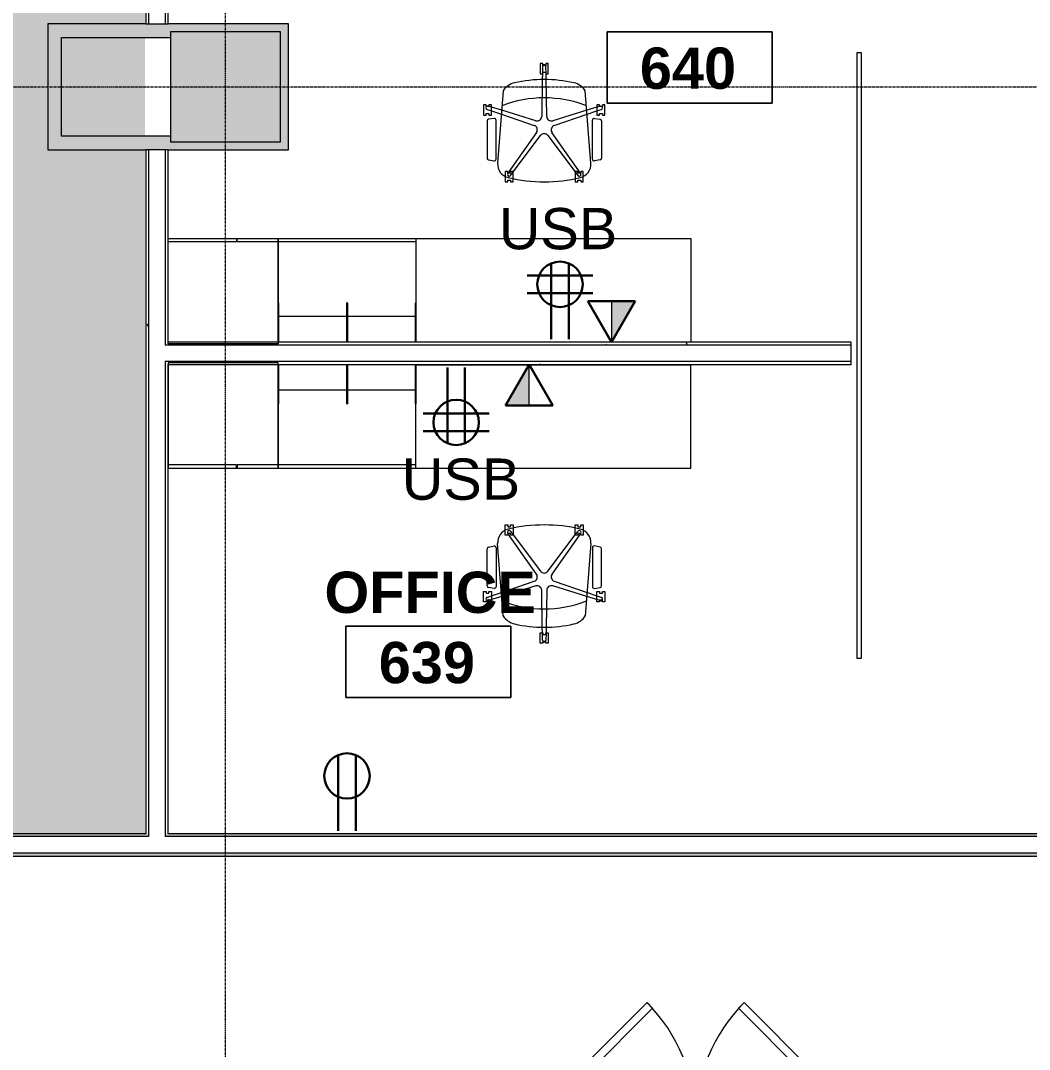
# Model space of a CAD drawing. Header units: inches. Extents: x 2468 to 4886, y -16 to 1381.
# Drawn here: x 3687.3 to 3907.3, y 850.2 to 1074.6 of the extents above; entities that cross this region are included whole.
import ezdxf

# ---------------------------------------------------------------- set-up
doc = ezdxf.new("R2010")
doc.units = ezdxf.units.IN
doc.header["$MEASUREMENT"] = 0
doc.linetypes.add('Grid Line 1_2_', pattern=[0.875, 0.5, -0.125, 0.125, -0.125])
for name, color, linetype, lineweight in [('A-ANNO-NOTE', 131, 'Continuous', 30), ('A-AREA-IDEN', 2, 'Continuous', 9), ('A-DETL-GENF', 92, 'Continuous', 9), ('A-DOOR', 31, 'Continuous', 13), ('A-DOOR-FRAM', 31, 'Continuous', 20), ('A-GLAZ-CURT', 52, 'Continuous', 9), ('A-WALL', 113, 'Continuous', 13), ('A-WALL-PATT', 111, 'Continuous', 13), ('I-FURN', 30, 'Continuous', 9), ('I-FURN-PNLS', 30, 'Continuous', 9), ('I-WALL', 2, 'Continuous', 13), ('S-COLS', 52, 'Continuous', 13), ('S-GRID', 1, 'Continuous', 9)]:
    doc.layers.add(name, color=color, linetype=linetype, lineweight=lineweight)
doc.styles.add('Swis721 Lt BT', font='swissl.ttf', dxfattribs={"height": 9})
doc.styles.add('Swis721 Lt BT_B', font='', dxfattribs={"height": 9})
doc.styles.get('Swis721 Lt BT_B').set_extended_font_data('Swis721 Lt BT', bold=True)
pattern_1 = [(0, (0, 0), (30.72, 7.68), [1.267, -21.773, 1.267, -21.773, -122.88]), (0, (0, 0), (30.72, 7.68), [-46.08, 1.267, -44.813, 1.267, -21.773, -53.76]), (0, (0, 0), (30.72, 7.68), [-115.2, 1.267, -14.093, 1.267, -37.133]), (120, (11.52, 3.84), (-22.011075, 22.7643), [1.267, -21.773, 1.267, -21.773, -122.88]), (120, (11.52, 3.84), (-22.011075, 22.7643), [-46.08, 1.267, -44.813, 1.267, -21.773, -53.76]), (120, (11.52, 3.84), (-22.011075, 22.7643), [-115.2, 1.267, -14.093, 1.267, -37.133]), (240, (15.36, 19.2), (-8.708925, -30.4443), [1.267, -21.773, 1.267, -21.773, -122.88]), (240, (15.36, 19.2), (-8.708925, -30.4443), [-46.08, 1.267, -44.813, 1.267, -21.773, -53.76]), (240, (15.36, 19.2), (-8.708925, -30.4443), [-115.2, 1.267, -14.093, 1.267, -37.133])]

# ---------------------------------------------------------------- blocks, each defined once
blk = doc.blocks.new('F - EXECUTIVE DESK 4 - F - EXECUTIVE DESK 4-V61-6TH FLOOR POWER _ SIGNAL')
at = {"layer": 'I-FURN'}
for p, q in [((-58, 85.61), (-58, 77.06)), ((-58, 77.06), (-58, 85.61)), ((-57.94, 77.06), (-57.94, 85.61)), ((-57.94, 85.61), (-57.94, 77.06)), ((-43.06, 85.61), (-43.06, 77.06)), ((-43.06, 77.06), (-43.06, 85.61)), ((-43, 85.61), (-43, 77.06)), ((-43, 77.06), (-43, 85.61)), ((-43, 77.06), (-43, 85.61)), ((-43, 85.61), (-43, 77.06)), ((-42.94, 77.06), (-42.94, 85.61)), ((-42.94, 85.61), (-42.94, 77.06)), ((-28.06, 85.61), (-28.06, 77.06)), ((-28.06, 77.06), (-28.06, 85.61)), ((-28, 77.06), (-28, 85.61)), ((-28, 85.61), (-28, 77.06)), ((-58, 77.06), (-57.94, 77.06)), ((-57.94, 77.06), (-58, 77.06)), ((-43.06, 77.06), (-43, 77.06)), ((-43, 77.06), (-43.06, 77.06)), ((-43, 77.06), (-42.94, 77.06)), ((-42.94, 77.06), (-43, 77.06)), ((-28.06, 77.06), (-28, 77.06)), ((-28, 77.06), (-28.06, 77.06)), ((-8.52, 50.63), (-7.95, 50.63)), ((-8.52, 49.48), (-8.52, 50.63)), ((-8.52, 48.38), (-8.52, 49.48)), ((-7.95, 50.63), (-7.95, 50.25)), ((-7.95, 50.25), (-7.33, 50.25)), ((-7.33, 50.63), (-6.77, 50.63)), ((-7.33, 50.25), (-7.33, 50.63)), ((-6.77, 50.63), (-6.77, 49.91)), ((-6.77, 49.91), (-6.77, 48.38)), ((6.77, 50.63), (7.33, 50.63)), ((6.77, 49.91), (6.77, 50.63)), ((6.77, 48.38), (6.77, 49.91)), ((7.33, 50.63), (7.33, 50.25)), ((7.33, 50.25), (7.95, 50.25)), ((7.95, 50.63), (8.52, 50.63)), ((7.95, 50.25), (7.95, 50.63)), ((8.52, 50.63), (8.52, 49.48)), ((8.52, 49.48), (8.52, 48.38)), ((-7.95, 48.38), (-8.52, 48.38)), ((-7.95, 48.75), (-7.95, 48.38)), ((-7.33, 48.75), (-7.95, 48.75)), ((-1.69, 39.89), (-7.92, 48.75)), ((-7.33, 49.23), (-6.77, 48.48)), ((-7.33, 48.38), (-7.33, 48.75)), ((-6.77, 48.38), (-7.33, 48.38)), ((-6.77, 48.48), (-0.8, 40.54)), ((0.8, 40.54), (6.77, 48.48)), ((7.92, 48.75), (1.69, 39.89)), ((6.77, 48.48), (7.33, 49.23)), ((7.33, 48.38), (6.77, 48.38)), ((7.33, 48.75), (7.33, 48.38)), ((7.95, 48.75), (7.33, 48.75)), ((7.95, 48.38), (7.95, 48.75)), ((8.52, 48.38), (7.95, 48.38)), ((-12.48, 37.34), (-12.48, 45.45)), ((-12.17, 45.82), (-10.94, 46.04)), ((-10.5, 45.67), (-10.5, 37.17)), ((-8.94, 30.77), (-10.16, 46.57)), ((10.16, 46.57), (8.94, 30.77)), ((10.5, 45.67), (10.5, 37.17)), ((12.17, 45.82), (10.94, 46.04)), ((12.48, 37.34), (12.48, 45.45)), ((-9.34, 35.92), (-2.18, 38.37)), ((2.18, 38.37), (9.34, 35.92)), ((-13.24, 36.1), (-12.68, 36.1)), ((-13.24, 33.85), (-13.24, 36.1)), ((-12.68, 36.1), (-12.68, 35.72)), ((-10.93, 36.8), (-12.16, 36.97)), ((-12.05, 36.1), (-11.49, 36.1)), ((-12.05, 35.72), (-12.05, 36.1)), ((-11.49, 36.1), (-11.49, 33.84)), ((-11.49, 35.18), (-9.34, 35.92)), ((-1.84, 37.32), (-9.27, 35.04)), ((-0.42, 28.36), (-0.55, 36.38)), ((0.55, 36.38), (0.42, 28.36)), ((9.27, 35.04), (1.84, 37.32)), ((9.34, 35.92), (11.49, 35.18)), ((10.93, 36.8), (12.16, 36.97)), ((11.49, 36.1), (12.05, 36.1)), ((11.49, 33.85), (11.49, 36.1)), ((12.05, 36.1), (12.05, 35.72)), ((12.68, 36.1), (13.24, 36.1)), ((12.68, 35.72), (12.68, 36.1)), ((13.24, 36.1), (13.24, 33.84)), ((-12.68, 33.85), (-13.24, 33.85)), ((-12.68, 35.72), (-12.05, 35.72)), ((-12.68, 34.22), (-12.68, 33.85)), ((-12.05, 34.22), (-12.68, 34.22)), ((-12.48, 34.84), (-11.49, 35.18)), ((-12.05, 34.18), (-12.25, 34.12)), ((-12.05, 33.84), (-12.05, 34.22)), ((-11.49, 33.84), (-12.05, 33.84)), ((-11.49, 34.36), (-12.01, 34.2)), ((-9.27, 35.04), (-11.49, 34.36)), ((11.49, 34.36), (9.27, 35.04)), ((11.49, 35.18), (12.48, 34.84)), ((12.01, 34.2), (11.49, 34.36)), ((12.05, 33.85), (11.49, 33.85)), ((12.05, 35.72), (12.68, 35.72)), ((12.05, 34.22), (12.05, 33.85)), ((12.68, 34.22), (12.05, 34.22)), ((12.25, 34.12), (12.05, 34.18)), ((12.68, 33.84), (12.68, 34.22)), ((13.24, 33.84), (12.68, 33.84)), ((-0.87, 27.11), (-0.31, 27.11)), ((-0.87, 24.87), (-0.87, 27.11)), ((-0.4, 27.11), (-0.42, 28.36)), ((-0.38, 25.5), (-0.4, 27.11)), ((-0.31, 27.11), (-0.31, 26.74)), ((0.31, 27.11), (0.88, 27.11)), ((0.31, 26.74), (0.31, 27.11)), ((0.4, 27.11), (0.38, 25.5)), ((0.42, 28.36), (0.4, 27.11)), ((0.88, 27.11), (0.88, 24.86)), ((-0.31, 24.87), (-0.87, 24.87)), ((-0.31, 26.74), (0.31, 26.74)), ((-0.31, 25.24), (-0.31, 24.87)), ((0.31, 25.24), (-0.31, 25.24)), ((0.31, 24.86), (0.31, 25.24)), ((0.88, 24.86), (0.31, 24.86))]:
    blk.add_line(p, q, dxfattribs=at)
for centre, radius, start, end in [((-7.17, 46.8), 3, 103.1926, 184.4149), ((0, 16.2), 34.43, 76.8074, 103.1926), ((-7.64, 49.02), 0.377, 111, 126), ((-7.64, 49.02), 0.377, 96, 111), ((-7.64, 49.02), 0.377, 82.7528, 96), ((-7.64, 49.02), 0.377, 66, 81), ((-7.64, 49.02), 0.377, 36, 66), ((7.64, 49.02), 0.377, 84, 144), ((7.64, 49.02), 0.377, 39, 82.7592), ((7.17, 46.8), 3, 355.5851, 76.8074), ((-7.64, 49.02), 0.377, 156, 213.6746), ((-7.64, 49.02), 0.377, 146.6285, 156), ((-7.64, 49.02), 0.377, 126, 141), ((7.64, 49.02), 0.377, 326.3254, 33.3715), ((-12.1, 45.45), 0.375, 100, 180), ((-10.87, 45.67), 0.375, 0, 100), ((10.87, 45.67), 0.375, 80, 180), ((12.1, 45.45), 0.375, 0, 80), ((0, 41.14), 1, 216.9088, 270), ((0, 41.14), 1, 270, 323.0912), ((-2.51, 39.31), 1, 288.9088, 315.4544), ((-2.51, 39.31), 1, 317.9659, 342), ((-2.51, 39.31), 1, 342, 35.0912), ((2.51, 39.31), 1, 144.9088, 198), ((2.51, 39.31), 1, 198, 222.0341), ((2.51, 39.31), 1, 224.5456, 251.0912), ((-12.1, 37.34), 0.375, 180, 262), ((-10.87, 37.17), 0.375, 262, 0), ((-1.55, 36.37), 1, 54, 107.0912), ((-1.55, 36.37), 1, 0.9088, 54), ((1.55, 36.37), 1, 126, 179.0912), ((1.55, 36.37), 1, 72.9088, 126), ((10.87, 37.17), 0.375, 180, 278), ((12.1, 37.34), 0.375, 278, 0), ((-12.36, 34.48), 0.377, 153, 213), ((-12.36, 34.48), 0.377, 108, 146.6414), ((-12.36, 34.48), 0.377, 213.9151, 224.5315), ((-12.36, 34.48), 0.377, 228, 288), ((0, 57.72), 25.39, 248.7648, 291.2352), ((12.36, 34.48), 0.377, 252, 312), ((12.36, 34.48), 0.377, 33.3586, 72), ((12.36, 34.48), 0.377, 327, 27), ((-5.62, 32.91), 3.95, 212.6919, 257.3081), ((5.62, 32.91), 3.95, 282.6919, 327.3081), ((0, 57.86), 29.53, 257.3081, 282.6919), ((0, 25.5), 0.377, 180, 210), ((0, 25.5), 0.377, 213.5582, 224.2857), ((0, 25.5), 0.377, 225, 315), ((0, 25.5), 0.377, 330, 0)]:
    blk.add_arc(centre, radius, start, end, dxfattribs=at)
at = {"layer": 'I-FURN-PNLS'}
for p, q in [((-58, 86), (-82, 86)), ((-82, 86), (-82, 63)), ((-58, 63), (-58, 86)), ((-58, 85.61), (-58, 77.06)), ((-58, 85.61), (-58, 77.06)), ((-57.94, 77.06), (-57.94, 85.61)), ((-43.06, 85.61), (-43.06, 77.06)), ((-43, 85.61), (-43, 77.06)), ((-43, 77.06), (-43, 85.61)), ((-42.94, 77.06), (-42.94, 85.61)), ((-28.06, 85.61), (-28.06, 77.06)), ((-28, 77.06), (-28, 85.61)), ((-28, 85.61), (-28, 85.53)), ((-28, 85.53), (32, 85.53)), ((32, 85.53), (32, 85.61)), ((32, 85.53), (32, 85.61)), ((32, 63), (32, 85.53)), ((-58, 80), (-58, 77.06)), ((-43.06, 80), (-57.94, 80)), ((-28.06, 80), (-42.94, 80)), ((-28, 77.06), (-28, 80)), ((-58, 77.06), (-57.94, 77.06)), ((-58, 77.06), (-58, 63.75)), ((-58, 77.06), (-58, 63)), ((-43.06, 77.06), (-43, 77.06)), ((-43, 77.06), (-42.94, 77.06)), ((-28.06, 77.06), (-28, 77.06)), ((-28, 63.75), (-28, 77.06)), ((-67.12, 63.75), (-82, 63.75)), ((-82, 63.75), (-82, 63)), ((-67.12, 63.75), (-82, 63.75)), ((-82, 63.75), (-82, 63)), ((-67.12, 63.75), (-82, 63.75)), ((-82, 63.75), (-82, 63)), ((-82, 63), (-58, 63)), ((-82, 63), (-67.12, 63)), ((-82, 63), (-67.12, 63)), ((-82, 63), (-67.12, 63)), ((-67.12, 63), (-67.12, 63.75)), ((-67.12, 63), (-67.12, 63.75)), ((-67.12, 63), (-67.12, 63.75)), ((-58, 63.75), (-67, 63.75)), ((-67, 63.75), (-67, 63)), ((-67, 63), (-58, 63)), ((-58, 63), (-58, 63.75)), ((-58, 63.75), (-58, 63)), ((-28, 63.75), (-58, 63.75)), ((-58, 63.75), (-58, 63)), ((-28, 63.75), (-58, 63.75)), ((-58, 63.75), (-58, 63)), ((-58, 63), (-28, 63)), ((-58, 63), (-28, 63)), ((-58, 63), (-28, 63)), ((-58, 63), (32, 63)), ((-28, 63), (-28, 63.75)), ((-28, 63), (-28, 63.75)), ((-28, 63), (-28, 63.75))]:
    blk.add_line(p, q, dxfattribs=at)
blk = doc.blocks.new('F - EXECUTIVE DESK 4 - F - EXECUTIVE DESK 4-V62-6TH FLOOR POWER _ SIGNAL')
at = {"layer": 'I-FURN'}
for p, q in [((-0.87, -24.87), (-0.87, -27.11)), ((-0.31, -24.87), (-0.87, -24.87)), ((-0.38, -25.5), (-0.4, -27.11)), ((-0.31, -25.24), (-0.31, -24.87)), ((0.31, -25.24), (-0.31, -25.24)), ((-0.31, -27.11), (-0.31, -26.74)), ((-0.31, -26.74), (0.31, -26.74)), ((0.88, -24.86), (0.31, -24.86)), ((0.31, -24.86), (0.31, -25.24)), ((0.31, -26.74), (0.31, -27.11)), ((0.4, -27.11), (0.38, -25.5)), ((0.88, -27.11), (0.88, -24.86)), ((-0.87, -27.11), (-0.31, -27.11)), ((-0.42, -28.36), (-0.55, -36.38)), ((-0.4, -27.11), (-0.42, -28.36)), ((0.31, -27.11), (0.88, -27.11)), ((0.42, -28.36), (0.4, -27.11)), ((0.55, -36.38), (0.42, -28.36)), ((-8.94, -30.77), (-10.16, -46.57)), ((10.16, -46.57), (8.94, -30.77)), ((-13.24, -33.85), (-13.24, -36.1)), ((-12.68, -33.85), (-13.24, -33.85)), ((-12.68, -34.22), (-12.68, -33.85)), ((-12.05, -34.22), (-12.68, -34.22)), ((-12.68, -36.1), (-12.68, -35.72)), ((-12.68, -35.72), (-12.05, -35.72)), ((-12.48, -34.84), (-11.49, -35.18)), ((-12.05, -34.18), (-12.25, -34.12)), ((-11.49, -33.84), (-12.05, -33.84)), ((-12.05, -33.84), (-12.05, -34.22)), ((-12.05, -35.72), (-12.05, -36.1)), ((-11.49, -34.36), (-12.01, -34.2)), ((-11.49, -36.1), (-11.49, -33.84)), ((-9.27, -35.04), (-11.49, -34.36)), ((-11.49, -35.18), (-9.34, -35.92)), ((-1.84, -37.32), (-9.27, -35.04)), ((9.27, -35.04), (1.84, -37.32)), ((11.49, -34.36), (9.27, -35.04)), ((9.34, -35.92), (11.49, -35.18)), ((11.49, -33.85), (11.49, -36.1)), ((12.05, -33.85), (11.49, -33.85)), ((12.01, -34.2), (11.49, -34.36)), ((11.49, -35.18), (12.48, -34.84)), ((12.05, -34.22), (12.05, -33.85)), ((12.25, -34.12), (12.05, -34.18)), ((12.68, -34.22), (12.05, -34.22)), ((12.05, -36.1), (12.05, -35.72)), ((12.05, -35.72), (12.68, -35.72)), ((13.24, -33.84), (12.68, -33.84)), ((12.68, -33.84), (12.68, -34.22)), ((12.68, -35.72), (12.68, -36.1)), ((13.24, -36.1), (13.24, -33.84)), ((-13.24, -36.1), (-12.68, -36.1)), ((-12.48, -37.34), (-12.48, -45.45)), ((-10.93, -36.8), (-12.16, -36.97)), ((-12.05, -36.1), (-11.49, -36.1)), ((-10.5, -45.67), (-10.5, -37.17)), ((-9.34, -35.92), (-2.18, -38.37)), ((2.18, -38.37), (9.34, -35.92)), ((10.5, -45.67), (10.5, -37.17)), ((10.93, -36.8), (12.16, -36.97)), ((11.49, -36.1), (12.05, -36.1)), ((12.48, -37.34), (12.48, -45.45)), ((12.68, -36.1), (13.24, -36.1)), ((-1.69, -39.89), (-7.92, -48.75)), ((7.92, -48.75), (1.69, -39.89)), ((-6.77, -48.48), (-0.8, -40.54)), ((0.8, -40.54), (6.77, -48.48)), ((-12.17, -45.82), (-10.94, -46.04)), ((12.17, -45.82), (10.94, -46.04)), ((-8.52, -48.38), (-8.52, -49.48)), ((-7.95, -48.38), (-8.52, -48.38)), ((-7.95, -48.75), (-7.95, -48.38)), ((-7.33, -48.75), (-7.95, -48.75)), ((-6.77, -48.38), (-7.33, -48.38)), ((-7.33, -48.38), (-7.33, -48.75)), ((-7.33, -49.23), (-6.77, -48.48)), ((-6.77, -49.91), (-6.77, -48.38)), ((6.77, -48.38), (6.77, -49.91)), ((7.33, -48.38), (6.77, -48.38)), ((6.77, -48.48), (7.33, -49.23)), ((7.33, -48.75), (7.33, -48.38)), ((7.95, -48.75), (7.33, -48.75)), ((8.52, -48.38), (7.95, -48.38)), ((7.95, -48.38), (7.95, -48.75)), ((8.52, -49.48), (8.52, -48.38)), ((-8.52, -49.48), (-8.52, -50.63)), ((-8.52, -50.63), (-7.95, -50.63)), ((-7.95, -50.63), (-7.95, -50.25)), ((-7.95, -50.25), (-7.33, -50.25)), ((-7.33, -50.25), (-7.33, -50.63)), ((-7.33, -50.63), (-6.77, -50.63)), ((-6.77, -50.63), (-6.77, -49.91)), ((6.77, -49.91), (6.77, -50.63)), ((6.77, -50.63), (7.33, -50.63)), ((7.33, -50.63), (7.33, -50.25)), ((7.33, -50.25), (7.95, -50.25)), ((7.95, -50.25), (7.95, -50.63)), ((7.95, -50.63), (8.52, -50.63)), ((8.52, -50.63), (8.52, -49.48)), ((-58, -77.06), (-58, -85.61)), ((-57.94, -77.06), (-58, -77.06)), ((-58, -77.06), (-57.94, -77.06)), ((-58, -85.61), (-58, -77.06)), ((-57.94, -85.61), (-57.94, -77.06)), ((-57.94, -77.06), (-57.94, -85.61)), ((-43, -77.06), (-43.06, -77.06)), ((-43.06, -77.06), (-43.06, -85.61)), ((-43.06, -85.61), (-43.06, -77.06)), ((-43.06, -77.06), (-43, -77.06)), ((-43, -77.06), (-43, -85.61)), ((-42.94, -77.06), (-43, -77.06)), ((-43, -77.06), (-42.94, -77.06)), ((-43, -85.61), (-43, -77.06)), ((-43, -85.61), (-43, -77.06)), ((-43, -77.06), (-43, -85.61)), ((-42.94, -85.61), (-42.94, -77.06)), ((-42.94, -77.06), (-42.94, -85.61)), ((-28, -77.06), (-28.06, -77.06)), ((-28.06, -77.06), (-28.06, -85.61)), ((-28.06, -85.61), (-28.06, -77.06)), ((-28.06, -77.06), (-28, -77.06)), ((-28, -85.61), (-28, -77.06)), ((-28, -77.06), (-28, -85.61))]:
    blk.add_line(p, q, dxfattribs=at)
for centre, radius, start, end in [((0, -25.5), 0.377, 150, 180), ((0, -25.5), 0.377, 135.7143, 146.4418), ((0, -25.5), 0.377, 45, 135), ((0, -25.5), 0.377, 360, 30), ((-5.62, -32.91), 3.95, 102.6919, 147.3081), ((0, -57.86), 29.53, 77.3081, 102.6919), ((5.62, -32.91), 3.95, 32.6919, 77.3081), ((0, -57.72), 25.39, 68.7648, 111.2352), ((-12.36, -34.48), 0.377, 147, 207), ((-12.36, -34.48), 0.377, 135.4685, 146.0849), ((-12.36, -34.48), 0.377, 213.3586, 252), ((-12.36, -34.48), 0.377, 72, 132), ((12.36, -34.48), 0.377, 48, 108), ((12.36, -34.48), 0.377, 288, 326.6414), ((12.36, -34.48), 0.377, 333, 33), ((-12.1, -37.34), 0.375, 98, 180), ((-10.87, -37.17), 0.375, 0, 98), ((-1.55, -36.37), 1, 252.9088, 306), ((-1.55, -36.37), 1, 306, 359.0912), ((1.55, -36.37), 1, 180.9088, 234), ((1.55, -36.37), 1, 234, 287.0912), ((10.87, -37.17), 0.375, 82, 180), ((12.1, -37.34), 0.375, 0, 82), ((-2.51, -39.31), 1, 44.5456, 71.0912), ((-2.51, -39.31), 1, 18, 42.0341), ((-2.51, -39.31), 1, 324.9088, 18), ((0, -41.14), 1, 90, 143.0912), ((0, -41.14), 1, 36.9088, 90), ((2.51, -39.31), 1, 162, 215.0912), ((2.51, -39.31), 1, 137.9659, 162), ((2.51, -39.31), 1, 108.9088, 135.4544), ((-12.1, -45.45), 0.375, 180, 260), ((-10.87, -45.67), 0.375, 260, 0), ((-7.17, -46.8), 3, 175.5851, 256.8074), ((7.17, -46.8), 3, 283.1926, 4.4149), ((10.87, -45.67), 0.375, 180, 280), ((12.1, -45.45), 0.375, 280, 0), ((-7.64, -49.02), 0.377, 146.3254, 213.3715), ((-7.64, -49.02), 0.377, 219, 234), ((-7.64, -49.02), 0.377, 234, 249), ((-7.64, -49.02), 0.377, 279, 324), ((7.64, -49.02), 0.377, 216, 231), ((7.64, -49.02), 0.377, 231, 246), ((7.64, -49.02), 0.377, 277.2408, 321), ((7.64, -49.02), 0.377, 21, 33.6746), ((7.64, -49.02), 0.377, 326.6285, 21), ((0, -16.2), 34.43, 256.8074, 283.1926), ((-7.64, -49.02), 0.377, 249, 264), ((-7.64, -49.02), 0.377, 264, 277.2472), ((7.64, -49.02), 0.377, 246, 261), ((7.64, -49.02), 0.377, 261, 276)]:
    blk.add_arc(centre, radius, start, end, dxfattribs=at)
at = {"layer": 'I-FURN-PNLS'}
for p, q in [((-82, -63), (-58, -63)), ((-82, -86), (-82, -63)), ((-82, -63), (-67.12, -63)), ((-82, -63.75), (-82, -63)), ((-82, -63), (-67.12, -63)), ((-82, -63.75), (-82, -63)), ((-82, -63), (-67.12, -63)), ((-82, -63.75), (-82, -63)), ((-67.12, -63.75), (-82, -63.75)), ((-67.12, -63.75), (-82, -63.75)), ((-67.12, -63.75), (-82, -63.75)), ((-67.12, -63), (-67.12, -63.75)), ((-67.12, -63), (-67.12, -63.75)), ((-67.12, -63), (-67.12, -63.75)), ((-67, -63), (-58, -63)), ((-67, -63.75), (-67, -63)), ((-58, -63.75), (-67, -63.75)), ((-58, -63), (-58, -86)), ((-58, -63), (-58, -63.75)), ((-58, -63), (-28, -63)), ((-58, -63.75), (-58, -63)), ((-58, -63), (-28, -63)), ((-58, -63.75), (-58, -63)), ((-58, -63), (-28, -63)), ((-58, -63.75), (-58, -63)), ((-58, -63), (32, -63)), ((-58, -77.06), (-58, -63)), ((-58, -77.06), (-58, -63.75)), ((-28, -63.75), (-58, -63.75)), ((-28, -63.75), (-58, -63.75)), ((-28, -63), (-28, -63.75)), ((-28, -63), (-28, -63.75)), ((-28, -63), (-28, -63.75)), ((-28, -63.75), (-28, -77.06)), ((32, -63), (32, -85.53)), ((-58, -77.06), (-57.94, -77.06)), ((-58, -85.61), (-58, -77.06)), ((-58, -80), (-58, -77.06)), ((-58, -85.61), (-58, -77.06)), ((-57.94, -77.06), (-57.94, -85.61)), ((-43.06, -77.06), (-43, -77.06)), ((-43.06, -85.61), (-43.06, -77.06)), ((-43, -77.06), (-42.94, -77.06)), ((-43, -85.61), (-43, -77.06)), ((-43, -77.06), (-43, -85.61)), ((-42.94, -77.06), (-42.94, -85.61)), ((-28.06, -77.06), (-28, -77.06)), ((-28.06, -85.61), (-28.06, -77.06)), ((-28, -77.06), (-28, -85.61)), ((-28, -77.06), (-28, -80)), ((-43.06, -80), (-57.94, -80)), ((-28.06, -80), (-42.94, -80)), ((-58, -86), (-82, -86)), ((-28, -85.53), (32, -85.53)), ((-28, -85.61), (-28, -85.53)), ((32, -85.53), (32, -85.61)), ((32, -85.53), (32, -85.61))]:
    blk.add_line(p, q, dxfattribs=at)
blk = doc.blocks.new('System Panel - Glazed-5942873-6TH FLOOR POWER _ SIGNAL')
at = {"layer": 'A-GLAZ-CURT', "lineweight": 13}
for p, q in [((66, 0.5), (-66, 0.5)), ((-66, 0.5), (-66, -0.5)), ((66, -0.5), (66, 0.5)), ((-66, -0.5), (66, -0.5))]:
    blk.add_line(p, q, dxfattribs=at)
blk = doc.blocks.new('Double Flush - Int-F-WDMF-72_ x 84_-6345644-6TH FLOOR POWER _ SIGNAL')
at = {"layer": 'A-DOOR', "color": 8, "lineweight": 20}
for p, q in [((-35.91, 2.25), (-10.58, 27.57)), ((-10.58, 27.57), (-9.35, 26.34)), ((10.58, 27.57), (9.35, 26.34)), ((35.91, 2.25), (10.58, 27.57)), ((-9.35, 26.34), (-34.67, 1.01)), ((9.35, 26.34), (34.67, 1.01)), ((-34.67, 1.01), (-35.91, 2.25)), ((34.67, 1.01), (35.91, 2.25))]:
    blk.add_line(p, q, dxfattribs=at)
at = {"layer": 'A-DOOR', "lineweight": 9}
for centre, start, end in [((-35.91, 2.25), 359.5, 45), ((35.91, 2.25), 135, 180.5)]:
    blk.add_arc(centre, 35.81, start, end, dxfattribs=at)
at = {"layer": 'A-DOOR-FRAM', "color": 8}
for p, q in [((-38, 2.25), (-36, 2.25)), ((-38, 2.25), (-38, 1.75)), ((-36, -2.25), (-36, 2.25)), ((36, -2.25), (36, 2.25)), ((36, 2.25), (38, 2.25)), ((38, 2.25), (38, 1.75)), ((-38, 1.75), (-37.5, 1.75)), ((-37.5, -1.75), (-37.5, 1.75)), ((37.5, 1.75), (38, 1.75)), ((37.5, -1.75), (37.5, 1.75)), ((-38, -1.75), (-37.5, -1.75)), ((-38, -2.25), (-38, -1.75)), ((37.5, -1.75), (38, -1.75)), ((38, -2.25), (38, -1.75)), ((-38, -2.25), (-36, -2.25)), ((36, -2.25), (38, -2.25))]:
    blk.add_line(p, q, dxfattribs=at)
blk = doc.blocks.new('Concrete-Rectangular-Column - 24 x 24-4901126-6TH FLOOR POWER _ SIGNAL')
at = {"layer": 'S-COLS', "lineweight": 9}
blk.add_hatch(color=7, dxfattribs=at).paths.add_polyline_path([(-12, -12), (12, -12), (12, 12), (-12, 12), (-12, 8.85)], flags=0)
at = {"layer": 'S-COLS', "color": 8, "lineweight": 20}
for p, q in [((12, 12), (-12, 12)), ((-12, 12), (-12, -12)), ((12, -12), (12, 12)), ((-12, -12), (12, -12))]:
    blk.add_line(p, q, dxfattribs=at)
blk = doc.blocks.new('Room Tag - Room Name and Number-3379422-6TH FLOOR POWER _ SIGNAL')
at = {"layer": 'A-AREA-IDEN'}
for p, q in [((-0.1881, -0.1636), (-0.1881, -0.0018)), ((-0.1881, -0.0018), (0.1869, -0.0018)), ((0.1869, -0.0018), (-0.1881, -0.0018)), ((-0.1881, -0.0018), (-0.1881, -0.1636)), ((0.1869, -0.0018), (0.1869, -0.1636)), ((0.1869, -0.1636), (0.1869, -0.0018)), ((0.1869, -0.1636), (-0.1881, -0.1636)), ((-0.1881, -0.1636), (0.1869, -0.1636))]:
    blk.add_line(p, q, dxfattribs=at)

msp = doc.modelspace()

# ---------------------------------------------------------------- hatches: boundary and pattern name
at = {"layer": 'A-ANNO-NOTE', "lineweight": 9}
for points in [[(3816.2, 1004.44), (3821.36, 1013.37), (3816.2, 1013.37)], [(3798.2, 990.63), (3798.2, 999.56), (3793.05, 990.63)]]:
    msp.add_hatch(color=256, dxfattribs=at).paths.add_polyline_path(points, flags=0)
at = {"layer": 'A-DETL-GENF'}
h = msp.add_hatch(color=9, dxfattribs=at)
h.paths.add_polyline_path([(3783.5, 691.12), (3829.75, 691.12), (3829.75, 712.12), (3783.5, 712.12), (3783.5, 709.01)], flags=0)
h.paths.add_polyline_path([(3839.7, 715.62), (3960.5, 715.62), (3960.5, 808.12), (3960, 808.12), (3960, 831.12), (3957.25, 831.12), (3957.25, 833.98), (3917.25, 833.98), (3917.25, 831.12), (3916, 831.12), (3916, 808.62), (3783.5, 808.62), (3783.5, 715.62), (3835.12, 715.62)], flags=0)
h.paths.add_polyline_path([(3780, 715.62), (3780, 831.12), (3744, 831.12), (3744, 808.12), (3720, 808.12), (3720, 831.12), (3718.25, 831.12), (3718.25, 833.98), (3678.25, 833.98), (3678.25, 831.12), (3676, 831.12), (3676, 715.62), (3776.06, 715.62)], flags=0)
h.paths.add_polyline_path([(3672.5, 715.62), (3672.5, 831.12), (3643.5, 831.12), (3643.5, 715.62)], flags=0)
h.paths.add_polyline_path([(3969.31, 766.13), (3982.75, 766.13), (3982.75, 808.12), (3964, 808.12), (3964, 766.13)], flags=0)
h.paths.add_polyline_path([(2815.72, 1310.42), (2809.11, 1330.21), (2811, 1330.85), (2817.62, 1311.05)], flags=0)
h.paths.add_polyline_path([(2662.35, 805.76), (2833.81, 865.19), (2817.01, 915.45), (2808.71, 912.67), (2787.78, 975.27), (2795.61, 977.89), (2771.67, 1049.52), (2757.94, 1044.93), (2750.33, 1067.69), (2773.1, 1075.3), (2780.7, 1052.54), (2776.41, 1051.1), (2801.46, 976.15), (2793.63, 973.54), (2812.34, 917.58), (2819.22, 919.88), (2837.85, 864.14), (2922.38, 892.4), (2921.3, 895.52), (2921.77, 895.69), (2903.61, 948.09), (2940.61, 960.46), (2946.33, 943.39), (2990.89, 958.29), (2982.89, 982.23), (2986.21, 983.34), (2986.92, 981.21), (3035.29, 997.38), (3034.02, 1001.17), (3037.82, 1002.44), (3036.55, 1006.23), (3040.34, 1007.5), (3028.3, 1043.54), (3024.5, 1042.29), (3023.23, 1046.07), (3019.44, 1044.8), (3018.17, 1048.59), (3012.48, 1046.69), (3011.37, 1050.01), (3045.52, 1061.42), (2993.52, 1216.96), (2845.1, 1167.35), (2876.96, 1072.03), (2919.16, 1086.14), (2939.29, 1025.91), (2968.69, 1035.74), (2973.53, 1021.28), (2970.21, 1020.17), (2966.48, 1031.31), (2929.08, 1018.81), (2927.97, 1022.13), (2930.76, 1023.06), (2912.53, 1077.6), (2868.9, 1063.01), (2887.13, 1008.48), (2895.72, 1011.35), (2896.83, 1008.03), (2884.92, 1004.05), (2834.67, 1154.37), (2833.37, 1153.94), (2826.91, 1173.26), (2846.23, 1179.72), (2836.84, 1207.82), (2848.69, 1211.78), (2857.89, 1184.28), (2938.5, 1211.22), (2906.8, 1306.07), (2826.19, 1279.12), (2835.38, 1251.61), (2823.52, 1247.65), (2803.89, 1306.46), (2815.72, 1310.42), (2824.92, 1282.91), (2905.53, 1309.86), (2897.68, 1333.34), (2810.17, 1333.34), (2810.92, 1331.08), (2809.03, 1330.45), (2808.06, 1333.34), (2661, 1333.34), (2670.13, 1306.03), (2658.28, 1302.07), (2649.08, 1329.57), (2560.85, 1300.08), (2592.56, 1205.24), (2680.78, 1234.73), (2671.59, 1262.24), (2683.45, 1266.2), (2703.1, 1207.4), (2691.25, 1203.43), (2682.05, 1230.94), (2593.82, 1201.45), (2625.53, 1106.6), (2713.76, 1136.1), (2704.56, 1163.6), (2716.42, 1167.56), (2725.81, 1139.47), (2745.11, 1145.92), (2751.57, 1126.59), (2751.21, 1126.48), (2763.58, 1089.49), (2758.84, 1087.9), (2742.83, 1135.8), (2576.39, 1080.16), (2605.71, 992.43), (2750.33, 1040.78), (2751.44, 1037.46), (2603.5, 988), (2506.5, 1278.2), (2552.5, 1293.58), (2553.61, 1290.26), (2510.93, 1275.99), (2574.8, 1084.9), (2617.47, 1099.17), (2616.04, 1103.43), (2622.21, 1105.49), (2546.04, 1333.34), (2499.16, 1333.34), (2499.16, 1306.46), (2495.66, 1306.46), (2495.66, 1333.34), (2470.57, 1333.34), (2470.57, 1306.46), (2484.96, 1306.46), (2588.65, 996.28), (2597.66, 999.29), (2660.71, 810.66)], flags=0)
h.paths.add_polyline_path([(3830.75, 812.12), (3885.5, 812.12), (3885.5, 831.12), (3872, 831.12), (3872, 833.98), (3797, 833.98), (3797, 831.12), (3783.5, 831.12), (3783.5, 812.12), (3829.54, 812.12)], flags=0)
h.paths.add_polyline_path([(3912.5, 812.12), (3912.5, 831.12), (3889, 831.12), (3889, 812.12)], flags=0)
h.paths.add_polyline_path([(3678.54, 896.62), (3714.46, 896.62), (3714.46, 1046.38), (3693.25, 1046.38), (3693.25, 1073.88), (3714.46, 1073.88), (3714.46, 1311.48), (3712, 1311.48), (3712, 1309.88), (3710, 1309.88), (3710, 1311.48), (3634, 1311.48), (3634, 1309.88), (3632, 1309.88), (3632, 1311.48), (3592, 1311.48), (3592, 1309.88), (3590, 1309.88), (3590, 1311.48), (3514, 1311.48), (3514, 1309.88), (3512, 1309.88), (3512, 1311.48), (3472, 1311.48), (3472, 1309.88), (3470, 1309.88), (3470, 1311.48), (3394, 1311.48), (3394, 1309.88), (3392, 1309.88), (3392, 1311.48), (3352, 1311.48), (3352, 1309.88), (3350, 1309.88), (3350, 1311.48), (3274, 1311.48), (3274, 1309.88), (3272, 1309.88), (3272, 1311.48), (3232, 1311.48), (3232, 1309.88), (3230, 1309.88), (3230, 1311.48), (3154, 1311.48), (3154, 1309.88), (3152, 1309.88), (3152, 1311.48), (3112, 1311.48), (3112, 1309.88), (3110, 1309.88), (3110, 1311.48), (3034, 1311.48), (3034, 1309.88), (3032, 1309.88), (3032, 1307.13), (2992.74, 1307.13), (2992.74, 1311.48), (2975.11, 1311.48), (3002.76, 1228.75), (2949.18, 1210.84), (2951.16, 1204.91), (2994.79, 1219.49), (3047.41, 1062.06), (3050.26, 1063.01), (3011, 1180.45), (3011, 1285.62), (3013, 1285.62), (3013, 1180.77), (3071.49, 1005.79), (2988.03, 977.89), (2998.69, 946.01), (2917.44, 918.86), (2925.15, 896.62), (3527.55, 896.62)], flags=0)
h.paths.add_polyline_path([(2917.41, 918.96), (2918.1, 919.19), (2939.36, 929.99), (2916.26, 922.27)], flags=0)
h.paths.add_polyline_path([(2915.93, 923.23), (2942.21, 932.01), (2934.61, 954.76), (2908.07, 945.89), (2908.46, 944.78)], flags=0)
h.paths.add_polyline_path([(2945.53, 933.12), (2946.01, 933.28), (2944.47, 937.89), (2943.99, 937.73)], flags=0)
h.paths.add_polyline_path([(2949.33, 934.39), (2993.9, 949.29), (2992.36, 953.9), (2947.79, 939), (2949.14, 934.95)], flags=0)
h.paths.add_polyline_path([(2942.53, 942.12), (2943, 942.28), (2938.4, 956.03), (2937.93, 955.87), (2942.21, 943.05)], flags=0)
h.paths.add_polyline_path([(3037.19, 998.01), (3068.49, 1008.47), (3051.21, 1060.16), (3050.73, 1060), (3058.34, 1037.24), (3035.58, 1029.63), (3027.97, 1052.39), (3019.91, 1049.7), (3020.7, 1047.33), (3024.5, 1048.6), (3025.76, 1044.8), (3029.56, 1046.07), (3042.87, 1006.24), (3039.08, 1004.97), (3040.34, 1001.17), (3036.55, 999.91), (3037.15, 998.14)], flags=0)
h.paths.add_polyline_path([(3240, 1048.12), (3240, 1072.12), (3264, 1072.12), (3264, 1048.12)], flags=0)
h.paths.add_polyline_path([(3714.46, 1049.38), (3714.46, 1070.88), (3696.25, 1070.88), (3696.25, 1049.38)], flags=0)
h.paths.add_polyline_path([(3484.88, 1050.25), (3484.88, 1064.25), (3499.63, 1064.25), (3499.63, 1050.25)], flags=0)
h.paths.add_polyline_path([(3505.94, 1050.25), (3505.94, 1064.25), (3520.69, 1064.25), (3520.69, 1050.25)], flags=0)
h.paths.add_polyline_path([(2865.58, 1068.23), (2875.06, 1071.4), (2842.56, 1168.61), (2849.2, 1170.83), (2847.3, 1176.52), (2831.18, 1171.13), (2864.52, 1071.4)], flags=0)
h.paths.add_polyline_path([(2727.51, 1134.37), (2741.72, 1139.12), (2741.56, 1139.59), (2727.35, 1134.84)], flags=0)
h.paths.add_polyline_path([(2726.42, 1138.35), (2742.56, 1143.75), (2734.17, 1141.6), (2726.22, 1138.94), (2726.25, 1138.86)], flags=0)
h.paths.add_polyline_path([(2702.67, 1162.97), (2696.05, 1182.77), (2697.94, 1183.4), (2704.56, 1163.6)], flags=0)
h.paths.add_polyline_path([(2695.97, 1183), (2689.35, 1202.8), (2691.25, 1203.43), (2697.86, 1183.64), (2696.05, 1183.03)], flags=0)
h.paths.add_polyline_path([(2848.69, 1211.78), (2842.08, 1231.58), (2843.97, 1232.21), (2850.59, 1212.41), (2849.2, 1211.95)], flags=0)
h.paths.add_polyline_path([(2941.82, 1212.33), (2998.25, 1231.2), (2964.11, 1333.34), (2901.37, 1333.34), (2941.13, 1214.39)], flags=0)
h.paths.add_polyline_path([(2842, 1231.82), (2835.38, 1251.61), (2837.28, 1252.25), (2843.89, 1232.45), (2842.08, 1231.84)], flags=0)
h.paths.add_polyline_path([(2669.69, 1261.6), (2663.08, 1281.4), (2664.97, 1282.03), (2671.59, 1262.24)], flags=0)
h.paths.add_polyline_path([(2663, 1281.64), (2656.38, 1301.44), (2658.28, 1302.07), (2664.89, 1282.27), (2663.08, 1281.66)], flags=0)
h.paths.add_polyline_path([(3484.88, 1293.13), (3484.87, 1293.13), (3484.88, 1307.13), (3499.62, 1307.13), (3499.62, 1293.13)], flags=0)
h.paths.add_polyline_path([(3244.62, 1293.13), (3244.62, 1307.13), (3259.37, 1307.13), (3259.37, 1293.13)], flags=0)
h.paths.add_polyline_path([(3011, 1293.13), (3004.37, 1293.13), (3004.37, 1307.13), (3019.12, 1307.13), (3019.12, 1293.13), (3013, 1293.13)], flags=0)
h.paths.add_polyline_path([(2559.58, 1303.87), (2647.74, 1333.34), (2549.73, 1333.34), (2558.72, 1306.46)], flags=0)
at = {"layer": 'A-WALL-PATT', "lineweight": 9}
h = msp.add_hatch(dxfattribs=at)
h.set_pattern_fill('FP_1', color=256, style=0, pattern_type=2)
h.set_pattern_definition(pattern_1)
h.paths.add_polyline_path([(3715.23, 1073.88), (3715.23, 1307.13), (3714.61, 1307.13), (3714.61, 1073.88)], flags=0)
h = msp.add_hatch(dxfattribs=at)
h.set_pattern_fill('FP_1', color=256, style=0, pattern_type=2)
h.set_pattern_definition(pattern_1)
h.paths.add_polyline_path([(3718.86, 1073.88), (3719.48, 1073.88), (3719.48, 1104.19), (3718.86, 1104.19), (3718.86, 1081.16)], flags=0)
h.paths.add_polyline_path([(3718.86, 1107.81), (3719.48, 1107.81), (3719.48, 1203.19), (3718.86, 1203.19), (3718.86, 1108.44)], flags=0)
h.paths.add_polyline_path([(3718.86, 1206.81), (3719.48, 1206.81), (3719.48, 1307.13), (3718.86, 1307.13), (3718.86, 1207.25)], flags=0)
for points in [[(3715.23, 1070.88), (3720, 1070.88), (3720, 1072.12), (3744, 1072.12), (3744, 1070.88), (3745.75, 1070.88), (3745.75, 1073.88), (3693.25, 1073.88), (3693.25, 1070.88), (3714.61, 1070.88)], [(3696.25, 1049.38), (3696.25, 1070.88), (3693.25, 1070.88), (3693.25, 1049.38)], [(3742.75, 1046.38), (3745.75, 1046.38), (3745.75, 1070.88), (3744, 1070.88), (3744, 1048.12), (3742.75, 1048.12)], [(3720, 1046.38), (3742.75, 1046.38), (3742.75, 1048.12), (3720, 1048.12), (3720, 1049.38), (3693.25, 1049.38), (3693.25, 1046.38), (3719.48, 1046.38)]]:
    msp.add_hatch(color=7, dxfattribs=at).paths.add_polyline_path(points, flags=0)
h = msp.add_hatch(dxfattribs=at)
h.set_pattern_fill('FP_1', color=256, style=0, pattern_type=2)
h.set_pattern_definition(pattern_1)
h.paths.add_polyline_path([(3715.23, 897.23), (3715.23, 1046.38), (3714.61, 1046.38), (3714.61, 897.23)], flags=0)
h = msp.add_hatch(dxfattribs=at)
h.set_pattern_fill('FP_1', color=256, style=0, pattern_type=2)
h.set_pattern_definition(pattern_1)
h.paths.add_polyline_path([(3754.04, 1003.81), (3868.45, 1003.81), (3868.45, 1004.44), (3743.51, 1004.44), (3743.51, 1004.04), (3719.51, 1004.04), (3719.51, 1003.81), (3743.51, 1003.81)], flags=0)
h = msp.add_hatch(dxfattribs=at)
h.set_pattern_fill('FP_1', color=256, style=0, pattern_type=2)
h.set_pattern_definition(pattern_1)
h.paths.add_polyline_path([(3833.51, 999.56), (3868.45, 999.56), (3868.45, 1000.19), (3719.48, 1000.19), (3719.51, 999.95), (3743.51, 999.95), (3743.51, 999.56), (3829.54, 999.56)], flags=0)
h = msp.add_hatch(dxfattribs=at)
h.set_pattern_fill('FP_1', color=256, style=0, pattern_type=2)
h.set_pattern_definition(pattern_1)
h.paths.add_polyline_path([(4012.67, 896.61), (4012.67, 897.23), (4011.8, 897.23), (4011.8, 896.61)], flags=0)
h.paths.add_polyline_path([(3266.25, 896.61), (3715.23, 896.61), (3715.23, 897.23), (3113.05, 897.23), (3113.05, 896.61), (3225.55, 896.61)], flags=0)
h.paths.add_polyline_path([(3833.51, 896.61), (3971.8, 896.61), (3971.8, 897.23), (3718.86, 897.23), (3718.86, 896.61), (3829.54, 896.61)], flags=0)
h.paths.add_polyline_path([(2971.42, 896.61), (3073.05, 896.62), (3073.05, 897.23), (2924.94, 897.23), (2925.15, 896.61), (2952.37, 896.61)], flags=0)
h = msp.add_hatch(dxfattribs=at)
h.set_pattern_fill('FP_1', color=256, style=0, pattern_type=2)
h.set_pattern_definition(pattern_1)
h.paths.add_polyline_path([(4012.67, 892.36), (4012.67, 892.98), (4011.8, 892.98), (4011.8, 892.36)], flags=0)
h.paths.add_polyline_path([(3113.05, 892.36), (3971.8, 892.36), (3971.8, 892.98), (3113.05, 892.98)], flags=0)
h.paths.add_polyline_path([(3073.05, 892.36), (3073.05, 892.98), (2926.41, 892.98), (2926.63, 892.36), (2952.37, 892.36)], flags=0)

# ---------------------------------------------------------------- linework, layer by layer
at = {"layer": 'A-ANNO-NOTE'}
for p, q in [((3803.03, 1005.09), (3803.03, 1021.62)), ((3806.86, 1005.09), (3806.86, 1021.62)), ((3797.77, 1018.97), (3812.12, 1018.97)), ((3797.77, 1015.14), (3812.12, 1015.14)), ((3816.2, 1004.44), (3811.05, 1013.37)), ((3811.05, 1013.37), (3821.36, 1013.37)), ((3816.2, 1004.44), (3821.36, 1013.37)), ((3780.39, 998.91), (3780.39, 982.38)), ((3784.22, 998.91), (3784.22, 982.38)), ((3798.2, 999.56), (3793.05, 990.63)), ((3798.2, 999.56), (3803.36, 990.63)), ((3803.36, 990.63), (3793.05, 990.63)), ((3789.48, 988.86), (3775.13, 988.86)), ((3789.48, 985.03), (3775.13, 985.03)), ((3756.58, 897.89), (3756.58, 914.41)), ((3760.41, 897.89), (3760.41, 914.41))]:
    msp.add_line(p, q, dxfattribs=at)
at = {"layer": 'A-ANNO-NOTE', "lineweight": 9}
for p, q in [((3816.2, 1004.44), (3821.36, 1013.37)), ((3821.36, 1013.37), (3816.2, 1013.37)), ((3816.2, 1013.37), (3816.2, 1004.44)), ((3798.2, 999.56), (3793.05, 990.63)), ((3798.2, 990.63), (3798.2, 999.56)), ((3793.05, 990.63), (3798.2, 990.63))]:
    msp.add_line(p, q, dxfattribs=at)
at = {"layer": 'A-ANNO-NOTE'}
for centre in [(3804.95, 1017.05), (3782.3, 986.94), (3758.49, 909.85)]:
    msp.add_circle(centre, 4.95, dxfattribs=at)
at = {"layer": 'A-WALL'}
for p, q in [((3715.23, 1307.13), (3715.23, 1073.88)), ((3718.86, 1104.19), (3718.86, 1073.88)), ((3714.61, 1073.88), (3719.48, 1073.88)), ((3715.23, 1046.38), (3715.23, 896.61)), ((3718.86, 1046.38), (3718.86, 1003.81)), ((3868.45, 1003.81), (3718.86, 1003.81)), ((3718.86, 1000.19), (3718.86, 896.61)), ((3868.45, 1000.19), (3718.86, 1000.19)), ((3715.23, 896.61), (3113.05, 896.61)), ((3971.8, 896.61), (3718.86, 896.61)), ((3971.8, 892.98), (3113.05, 892.98))]:
    msp.add_line(p, q, dxfattribs=at)
at = {"layer": 'A-WALL', "color": 8, "lineweight": 20}
for p, q in [((3714.61, 1073.88), (3693.25, 1073.88)), ((3693.25, 1073.88), (3693.25, 1046.38)), ((3745.75, 1073.88), (3719.48, 1073.88)), ((3745.75, 1046.38), (3745.75, 1073.88)), ((3696.25, 1070.88), (3720, 1070.88)), ((3696.25, 1049.38), (3696.25, 1070.88)), ((3720, 1049.38), (3696.25, 1049.38)), ((3693.25, 1046.38), (3714.61, 1046.38)), ((3719.48, 1046.38), (3745.75, 1046.38))]:
    msp.add_line(p, q, dxfattribs=at)
at = {"layer": 'I-WALL'}
for p, q in [((3714.61, 1307.13), (3714.61, 1073.88)), ((3719.48, 1073.88), (3719.48, 1103.56)), ((3714.61, 1046.38), (3714.61, 897.23)), ((3719.48, 1004.44), (3719.48, 1046.38)), ((3868.45, 1004.44), (3719.51, 1004.44)), ((3868.45, 999.56), (3868.45, 1004.44)), ((3719.48, 897.23), (3719.48, 999.56)), ((3719.51, 999.56), (3868.45, 999.56)), ((3714.61, 897.23), (3113.05, 897.23)), ((3971.8, 897.23), (3719.48, 897.23)), ((3113.05, 892.36), (3971.8, 892.36))]:
    msp.add_line(p, q, dxfattribs=at)
at = {"layer": 'I-WALL', "lineweight": 9}
msp.add_line((3719.48, 1046.38), (3714.61, 1046.38), dxfattribs=at)
at = {"layer": 'S-GRID', "linetype": 'Grid Line 1_2_'}
for p, q in [((3732, -16.1), (3732, 1356.78)), ((2467.88, 1060.12), (4862.49, 1060.12))]:
    msp.add_line(p, q, dxfattribs=at)

# ---------------------------------------------------------------- block references
at = {"layer": 'A-AREA-IDEN', "xscale": 95.99999999999994, "yscale": 95.99999999999994, "zscale": 95.99999999999994}
for p in [(3833.26, 1072.28), (3776.31, 942.67)]:
    msp.add_blockref('Room Tag - Room Name and Number-3379422-6TH FLOOR POWER _ SIGNAL', p, dxfattribs=at)
at = {"layer": 'A-DOOR'}
msp.add_blockref('Double Flush - Int-F-WDMF-72_ x 84_-6345644-6TH FLOOR POWER _ SIGNAL', (3834.5, 832.87), dxfattribs=at)
at = {"layer": 'A-GLAZ-CURT', "rotation": 90}
msp.add_blockref('System Panel - Glazed-5942873-6TH FLOOR POWER _ SIGNAL', (3870.2, 1001.5), dxfattribs=at)
at = {"layer": 'I-FURN'}
for name, p in [('F - EXECUTIVE DESK 4 - F - EXECUTIVE DESK 4-V62-6TH FLOOR POWER _ SIGNAL', (3801.51, 1090.04)), ('F - EXECUTIVE DESK 4 - F - EXECUTIVE DESK 4-V61-6TH FLOOR POWER _ SIGNAL', (3801.51, 913.95))]:
    msp.add_blockref(name, p, dxfattribs=at)
at = {"layer": 'S-COLS', "lineweight": 9}
msp.add_blockref('Concrete-Rectangular-Column - 24 x 24-4901126-6TH FLOOR POWER _ SIGNAL', (3732, 1060.12), dxfattribs=at)

# ---------------------------------------------------------------- texts
at = {"layer": 'A-ANNO-NOTE', "lineweight": 9, "char_height": 9, "width": 30.3, "attachment_point": 1, "style": 'Swis721 Lt BT'}
for insert in [(3791.59, 1033.69), (3770.42, 979.07)]:
    msp.add_mtext('USB', dxfattribs=dict(at, insert=insert))
at = {"layer": 'A-AREA-IDEN', "char_height": 9, "attachment_point": 1, "style": 'Swis721 Lt BT_B'}
for s, insert, width in [('640', (3822.37, 1068.68), 25.452), ('OFFICE', (3753.57, 954.39), 54.843), ('639', (3765.42, 939.07), 25.452)]:
    msp.add_mtext(s, dxfattribs=dict(at, insert=insert, width=width))

doc.saveas('drawing.dxf')
